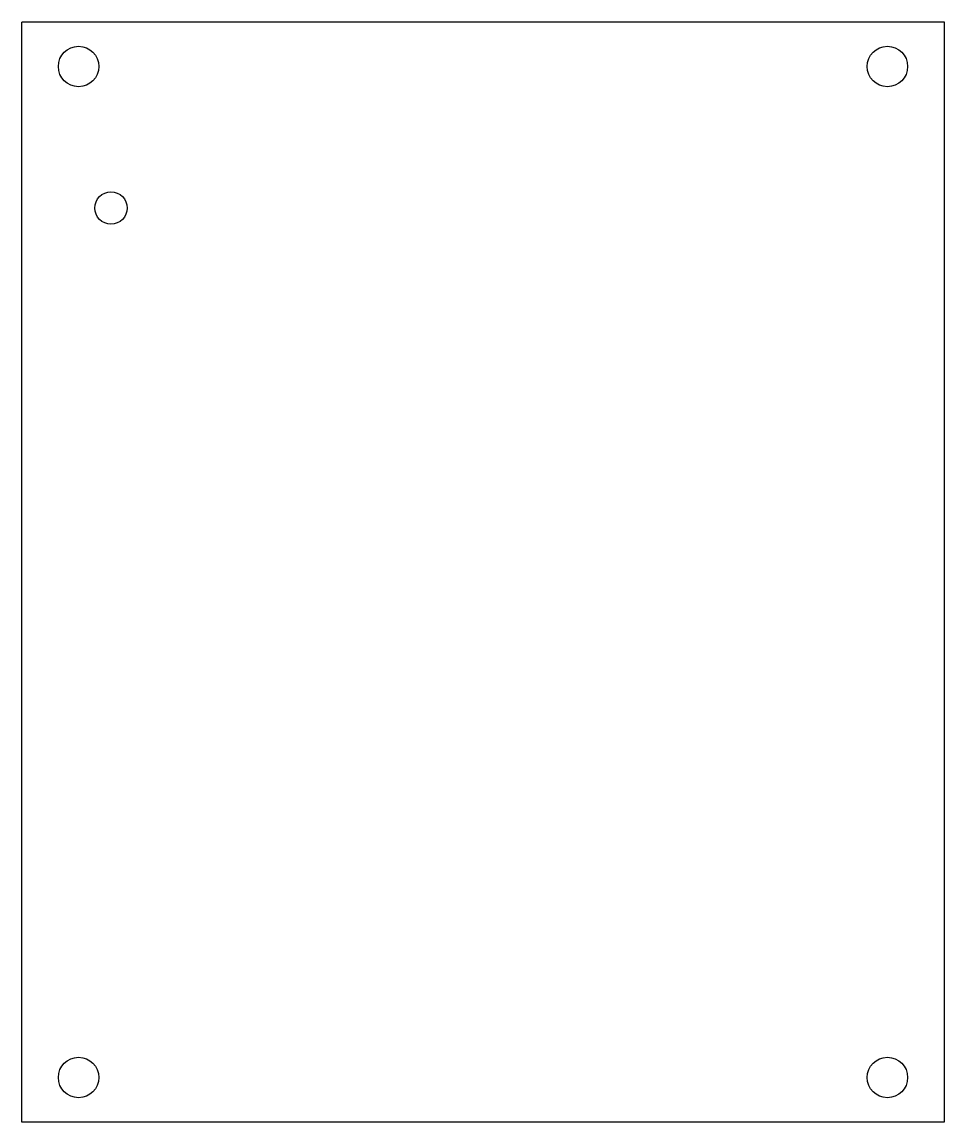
# Model space of a CAD drawing. Extents: x -5.5 to 51.5, y -56.5 to 11.5.
import ezdxf

# ---------------------------------------------------------------- set-up
doc = ezdxf.new("R2010")
doc.units = 0
doc.layers.get('0').update_dxf_attribs({"linetype": 'continuous'})

# ---------------------------------------------------------------- blocks, each defined once
blk = doc.blocks.new('SHAPE2DVIEW002')
at = {"color": 0}
for p, q in [((-5.5, 11.5), (51.5, 11.5)), ((-5.5, -56.5), (-5.5, 11.5)), ((51.5, 11.5), (51.5, -56.5)), ((51.5, -56.5), (-5.5, -56.5))]:
    blk.add_line(p, q, dxfattribs=at)
for centre, radius in [((-2, 8.75), 1.25), ((48, 8.75), 1.25), ((0, 0), 1), ((-2, -53.75), 1.25), ((48, -53.75), 1.25)]:
    blk.add_circle(centre, radius, dxfattribs=at)

msp = doc.modelspace()

# ---------------------------------------------------------------- block references
at = {"color": 0}
msp.add_blockref('SHAPE2DVIEW002', (0, 0), dxfattribs=at)

doc.saveas('drawing.dxf')
